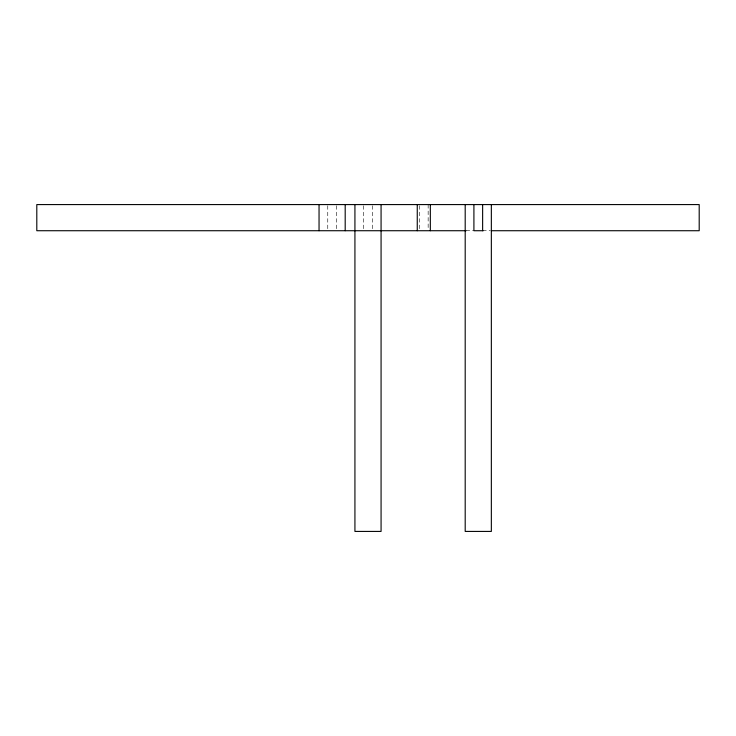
<?xml version="1.0" encoding="UTF-8"?>
<svg xmlns="http://www.w3.org/2000/svg" width="736" height="736" viewBox="0 0 736 736"><rect width="100%" height="100%" fill="white"/><g stroke="black" fill="none" stroke-linecap="round" stroke-linejoin="round"><path stroke-width="0.55" stroke-dasharray="3.68 2.76" d="M466.063 230.727L473.91 230.727M482.632 230.727L490.25 230.727M428.15 204.58L428.15 229.586M419.437 205.712L419.437 229.586M372.361 205.721L372.361 230.727M363.639 205.721L363.639 230.727M336.481 205.712L336.481 229.586M327.759 205.712L327.759 229.586"/><path stroke-width="1.1" d="M466.063 230.727L36.8 230.727L36.8 204.58L699.2 204.58L699.2 230.727L491.326 230.727M483.285 230.727L473.91 230.727L473.91 204.58M491.344 204.58L491.344 531.42L465.198 531.42L465.198 204.58M482.632 204.58L482.632 230.727M430.33 204.58L430.33 230.727M417.257 204.58L417.257 230.727M381.073 204.58L381.073 531.42L354.927 531.42L354.927 204.58M345.193 204.58L345.193 230.727M319.047 204.58L319.047 230.727"/></g></svg>
